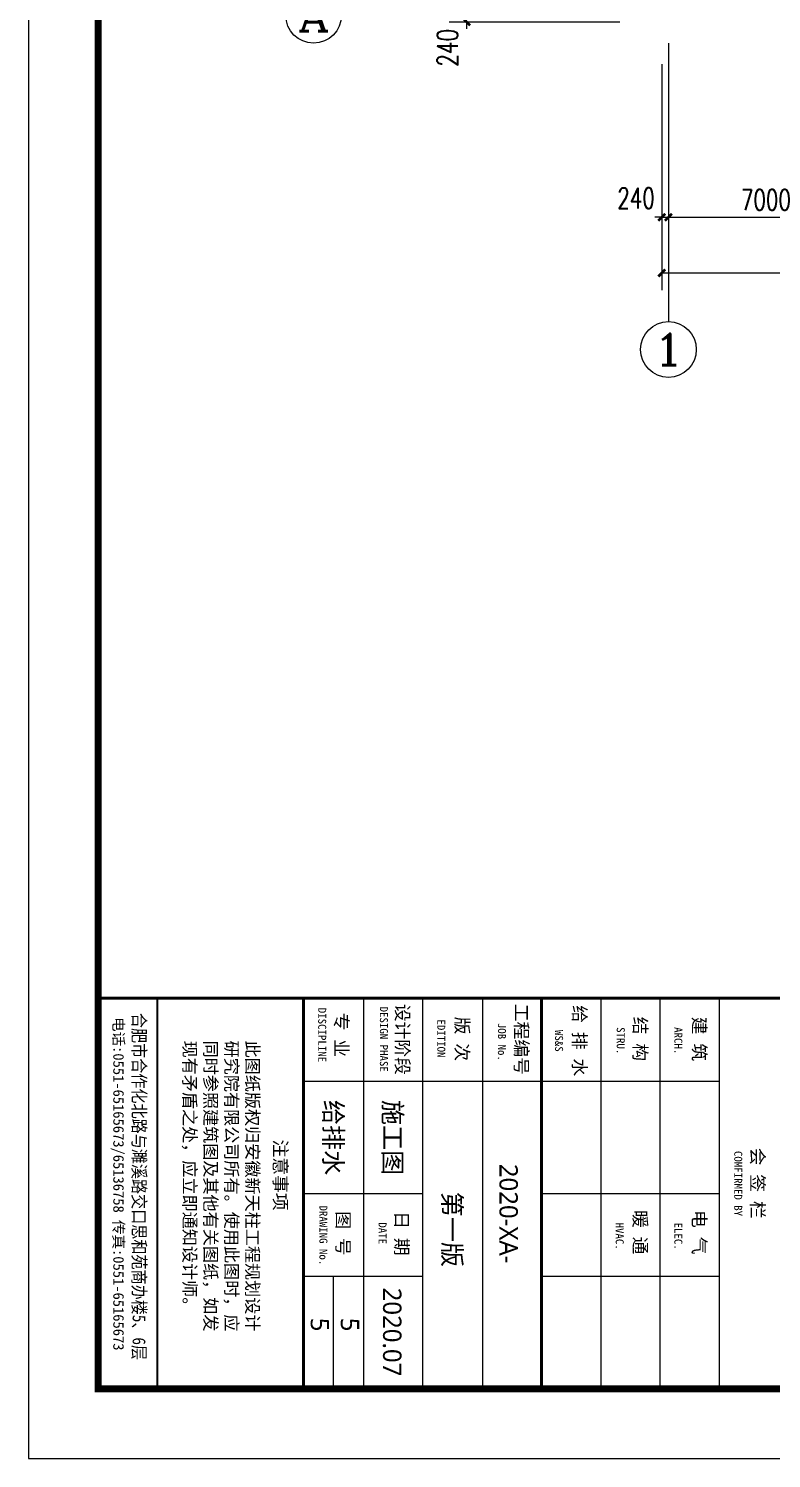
# Model space of a CAD drawing. Extents: x -4407041 to 173436, y -470270 to -29437.
# Drawn here: x 24935 to 51623, y -292187 to -240843 of the extents above; entities that cross this region are included whole.
import ezdxf
from ezdxf.enums import TextEntityAlignment as Align

# ---------------------------------------------------------------- set-up
doc = ezdxf.new("R2010")
doc.units = 0
doc.header["$LTSCALE"] = 1000
doc.header["$MEASUREMENT"] = 0
for name, color, linetype in [('46', 7, 'Continuous'), ('AXIS', 3, 'Continuous'), ('AXIS_TEXT', 7, 'Continuous'), ('PUB_TEXT', 7, 'Continuous'), ('PUB_TITLE', 4, 'Continuous')]:
    doc.layers.add(name, color=color, linetype=linetype)
doc.styles.add('-黑体', font='msyh.ttf', dxfattribs={"width": 0.8})
doc.styles.add('_TCH_AXIS', font='COMPLEX', dxfattribs={"bigfont": 'GBCBIG'})
doc.styles.add('_TCH_DIM_T3', font='SIMPLEX', dxfattribs={"width": 0.705882, "bigfont": 'GBCBIG'})
doc.styles.add('COMPLEX', font='COMPLEX')
doc.styles.add('TQ', font='')
doc.styles.get('TQ').set_extended_font_data('SimSun')
doc.dimstyles.new('_TCH_ARCH&&250', dxfattribs={"dimtxt": 743.75, "dimasz": 250, "dimexe": 625, "dimexo": 750, "dimgap": 250, "dimtad": 1, "dimdec": 0, "dimzin": 0, "dimdsep": 46, "dimtxsty": '_TCH_DIM_T3', "dimblk": 'ARCHTICK', "dimcen": 0.09, "dimclrt": 7, "dimazin": 2, "dimtfac": 1, "dimtdec": 0, "dimtix": 1, "dimtmove": 2, "dimatfit": 3, "dimfxl": 0, "dimtolj": 1, "dimtzin": 0, "dimarcsym": 0})

# ---------------------------------------------------------------- blocks, each defined once
blk = doc.blocks.new('ly')
at = {"layer": 'PUB_TEXT', "insert": (-5884, 1715), "char_height": 212, "width": 5144.75, "attachment_point": 1, "style": 'TQ'}
blk.add_mtext('此图纸版权归安徽新天柱工程规划设计研究院有限公司所有。使用此图时，应同时参照建筑图及其他有关图纸，如发现有矛盾之处，应立即通知设计师。', dxfattribs=at)
blk = doc.blocks.new('_ArchTick')
at = {"color": 0, "linetype": 'ByBlock', "const_width": 0.4}
blk.add_lwpolyline([(-0.5, -0.5), (0.5, 0.5)], dxfattribs=at)
blk = doc.blocks.new('*D103')
at = {"layer": 'AXIS', "color": 0, "lineweight": -2}
for p, q in [((47684, -242116), (47684, -248241)), ((47924, -242116), (47924, -248241)), ((47684, -247616), (47434, -247616)), ((47684, -247616), (47924, -247616)), ((47924, -247616), (48174, -247616))]:
    blk.add_line(p, q, dxfattribs=at)
at = {"layer": 'Defpoints', "color": 0}
for p in [(47684, -241366), (47924, -241366), (47924, -247616)]:
    blk.add_point(p, dxfattribs=at)
at = {"layer": 'AXIS', "color": 0, "lineweight": -2, "xscale": 250, "yscale": 250, "zscale": 250}
blk.add_blockref('_ArchTick', (47684, -247616), dxfattribs=at)
at = {"layer": 'AXIS', "color": 0, "lineweight": -2, "xscale": 250, "yscale": 250, "zscale": 250, "rotation": 180}
blk.add_blockref('_ArchTick', (47924, -247616), dxfattribs=at)
at = {"layer": 'AXIS', "color": 7, "insert": (46759, -246929), "char_height": 743.8, "attachment_point": 5, "style": '_TCH_DIM_T3'}
blk.add_mtext('\\A1;240', dxfattribs=at)
blk = doc.blocks.new('*D104')
at = {"layer": 'AXIS', "color": 0, "lineweight": -2}
for p, q in [((47924, -242116), (47924, -248241)), ((54924, -242116), (54924, -248241)), ((47924, -247616), (54924, -247616))]:
    blk.add_line(p, q, dxfattribs=at)
at = {"layer": 'Defpoints', "color": 0}
for p in [(47924, -241366), (54924, -241366), (54924, -247616)]:
    blk.add_point(p, dxfattribs=at)
at = {"layer": 'AXIS', "color": 0, "lineweight": -2, "xscale": 250, "yscale": 250, "zscale": 250, "rotation": 180}
blk.add_blockref('_ArchTick', (47924, -247616), dxfattribs=at)
at = {"layer": 'AXIS', "color": 0, "lineweight": -2, "xscale": 250, "yscale": 250, "zscale": 250}
blk.add_blockref('_ArchTick', (54924, -247616), dxfattribs=at)
at = {"layer": 'AXIS', "color": 7, "insert": (51424, -246994), "char_height": 743.8, "attachment_point": 5, "style": '_TCH_DIM_T3'}
blk.add_mtext('\\A1;7000', dxfattribs=at)
blk = doc.blocks.new('*D121')
at = {"layer": 'AXIS', "color": 0, "lineweight": -2}
for p, q in [((47684, -242116), (47684, -250241)), ((153664, -242116), (153664, -250241)), ((47684, -249616), (153664, -249616))]:
    blk.add_line(p, q, dxfattribs=at)
at = {"layer": 'Defpoints', "color": 0}
for p in [(47684, -241366), (153664, -241366), (153664, -249616)]:
    blk.add_point(p, dxfattribs=at)
at = {"layer": 'AXIS', "color": 0, "lineweight": -2, "xscale": 250, "yscale": 250, "zscale": 250, "rotation": 180}
blk.add_blockref('_ArchTick', (47684, -249616), dxfattribs=at)
at = {"layer": 'AXIS', "color": 0, "lineweight": -2, "xscale": 250, "yscale": 250, "zscale": 250}
blk.add_blockref('_ArchTick', (153664, -249616), dxfattribs=at)
at = {"layer": 'AXIS', "color": 7, "insert": (100674, -248994), "char_height": 743.8, "attachment_point": 5, "style": '_TCH_DIM_T3'}
blk.add_mtext('\\A1;105980', dxfattribs=at)
blk = doc.blocks.new('*D152')
at = {"layer": 'AXIS', "color": 0, "lineweight": -2}
for p, q in [((40674, -240366), (40674, -240116)), ((46174, -240366), (40049, -240366)), ((46174, -240606), (40049, -240606)), ((40674, -240606), (40674, -240366)), ((40674, -240606), (40674, -240856))]:
    blk.add_line(p, q, dxfattribs=at)
at = {"layer": 'Defpoints', "color": 0}
for p in [(40674, -240366), (46924, -240366), (46924, -240606)]:
    blk.add_point(p, dxfattribs=at)
at = {"layer": 'AXIS', "color": 0, "lineweight": -2, "xscale": 250, "yscale": 250, "zscale": 250}
for p, rotation in [((40674, -240366), 270), ((40674, -240606), 90)]:
    blk.add_blockref('_ArchTick', p, dxfattribs=dict(at, rotation=rotation))
at = {"layer": 'AXIS', "color": 7, "insert": (39986, -241531), "char_height": 743.8, "attachment_point": 5, "rotation": 90, "style": '_TCH_DIM_T3'}
blk.add_mtext('\\A1;240', dxfattribs=at)
blk = doc.blocks.new('_AXISO')
blk.add_circle((0, 0), 0.5)
at = {"layer": 'AXIS_TEXT', "style": 'COMPLEX', "width": 1.041667}
blk.add_attdef('A', text='', height=0.56, dxfattribs=at).set_placement((-0.25, -0.28), (0.25, -0.28), align=Align.FIT)

msp = doc.modelspace()

# ---------------------------------------------------------------- linework, layer by layer
at = {"layer": 'AXIS'}
msp.add_line((47923.8, -241366.2), (47923.8, -251366.2), dxfattribs=at)
at = {"layer": 'PUB_TEXT'}
for p, q in [((27434.9, -289693.2), (27434.9, -287742.2)), ((27435.5, -289686.9), (28654.1, -289686.9))]:
    msp.add_line(p, q, dxfattribs=at)
at = {"layer": 'PUB_TITLE', "lineweight": 40}
for p, q in [((29560.5, -275661.9), (29560.5, -289686.9)), ((43365.4, -275661.9), (43365.4, -289686.9))]:
    msp.add_line(p, q, dxfattribs=at)
at = {"layer": 'PUB_TITLE'}
for p, q in [((36962.8, -275661.9), (36962.8, -289730)), ((39087.8, -275661.9), (39087.8, -289686.9)), ((41240.4, -275661.9), (41240.4, -289686.9)), ((45490.4, -275661.9), (45490.4, -289686.9)), ((47615.4, -275661.9), (47615.4, -289686.9)), ((49740.4, -275661.9), (49740.4, -289686.9)), ((34810.1, -278637.4), (43365.4, -278637.4)), ((43365.4, -278636), (49740.4, -278636)), ((34810.1, -282673.5), (39087.8, -282673.5)), ((43365.4, -282673.5), (49740.4, -282673.5)), ((34810.1, -285648.5), (39087.8, -285648.5)), ((35886.4, -289686.9), (35886.4, -285648.5)), ((43365.4, -285648.5), (49740.4, -285648.5))]:
    msp.add_line(p, q, dxfattribs=at)
msp.add_lwpolyline([(24935.5, -29436.9), (24935.5, -292186.9), (173435.5, -292186.9), (173435.5, -29436.9)], close=True, dxfattribs=at)
at = {"layer": 'PUB_TITLE', "const_width": 250}
msp.add_lwpolyline([(27435.5, -35686.9), (27435.5, -289686.9), (170935.5, -289686.9), (170935.5, -35686.9)], close=True, dxfattribs=at)
at = {"layer": 'PUB_TITLE', "lineweight": 40, "const_width": 106.2, "elevation": -69.6}
for points in [[(170935.5, -275661.9), (27435.5, -275661.9)], [(34810.1, -275661.9), (34810.1, -289618)]]:
    msp.add_lwpolyline(points, dxfattribs=at)
at = {"layer": 'PUB_TITLE', "const_width": 106.2, "elevation": -69.6}
msp.add_lwpolyline([(43365.4, -275661.9), (43365.4, -289686.9)], dxfattribs=at)

# ---------------------------------------------------------------- block references
at = {"layer": 'AXIS'}
ref = msp.add_blockref('_AXISO', (35175.4, -240366.3), dxfattribs=dict(at, xscale=2000, yscale=2000, zscale=2000))
ref.add_attrib('A', 'A', dxfattribs={"layer": 'AXIS_TEXT', "height": 1131.4, "style": '_TCH_AXIS', "width": 1.166667}).set_placement((34609.7, -240932), (35741.1, -240932), align=Align.FIT)
ref = msp.add_blockref('_AXISO', (47923.8, -252366.2), dxfattribs=dict(at, xscale=2000, yscale=2000, zscale=2000))
ref.add_attrib('A', '1', dxfattribs={"layer": 'AXIS_TEXT', "height": 1131.4, "style": '_TCH_AXIS', "width": 2.333333}).set_placement((47358.2, -252931.9), (48489.5, -252931.9), align=Align.FIT)
at = {"layer": 'PUB_TEXT', "xscale": 2.124999999068677, "yscale": 2.125000000232831, "zscale": 2.125000000000004, "rotation": 270}
msp.add_blockref('ly', (29560.5, -289686.9, -69.6), dxfattribs=at)

# ---------------------------------------------------------------- texts
at = {"layer": '46', "linetype": 'Continuous', "style": '-黑体'}
for s, height, p in [('给排水', 660.81, (35553.8, -279313.6, -69.6)), ('施工图', 660.81, (37685.1, -279313.6, -69.6)), ('2020-XA-', 660.81, (41852.2, -281607.9, -69.6)), ('第一版', 660.81, (39821.3, -282609.3, -69.6)), ('2020.07', 660.81, (37670.2, -286055, -69.6)), ('5', 660.8, (35072.5, -287134.1, -69.6)), ('5', 660.8, (36153.5, -287134.1, -69.6))]:
    msp.add_text(s, height=height, rotation=270, dxfattribs=at).set_placement(p)
at = {"layer": 'PUB_TEXT', "style": 'TQ', "width": 0.85}
msp.add_text('合肥市合作化北路与濉溪路交口思和苑商办楼5、6层 ', height=467.5, rotation=270, dxfattribs=at).set_placement((28674.5, -276190.6, -139.1))
at = {"layer": 'PUB_TEXT', "style": 'TQ'}
for s, height, p in [('     DISCIPLINE', 286.875, (35340.8, -275030.5, -69.6)), ('  专 业', 467.5, (35942.5, -275545.2, -69.6)), ('     DESIGN PHASE', 286.875, (37557, -274986.2, -69.6)), (' 设计阶段', 467.5, (38134.1, -275545.2, -69.6)), (' 工程编号', 467.5, (42409.1, -275545.2, -69.6)), ('电话:0551-65165673/65136758 传真:0551-65165673', 382.5, (27979, -276337.7, -139.1)), ('     EDITION', 286.875, (39618.8, -275448.2, -69.6)), ('  版 次', 467.5, (40278.7, -275690.2, -69.6)), ('      JOB No.', 286.875, (41797.5, -275374, -69.6)), ('注意事项', 467.5, (33750.7, -280736.1, -69.6)), ('     DRAWING No.', 286.875, (35384.1, -282129.3, -69.6)), ('图 号', 467.5, (36002.8, -283311, -69.6)), ('         DATE', 286.875, (37509.7, -281954.2, -69.6)), ('日 期', 467.5, (38107.7, -283311, -69.6))]:
    msp.add_text(s, height=height, rotation=270, dxfattribs=at).set_placement(p)
at = {"layer": 'PUB_TEXT', "attachment_point": 1, "rotation": 270, "style": 'TQ'}
for s, insert, char_height, width in [('给 排 水', (44963.1, -275913.4, -69.6), 467.5, 5559), ('   STRU.', (46353.7, -276115, -69.6), 286.87, 5998.875), ('结 构', (47141.8, -276325.9, -69.6), 467.5, 5015), ('   ARCH.', (48422.9, -276115, -69.6), 286.87, 5998.875), ('建 筑', (49266.8, -276325.9, -69.6), 467.5, 5015), ('   WS&S', (44137.8, -276216.4, -69.6), 286.87, 6103), ('COMFIRMED BY', (50573.7, -281145.1, -69.6), 286.875, 5998.875), ('会 签 栏', (51361.8, -281028.2, -69.6), 467.5, 5559), ('暖 通', (47141.8, -283269.6, -69.6), 467.5, 5015), ('电 气', (49266.8, -283269.6, -69.6), 467.5, 5015), ('   HVAC.', (46316.5, -283133.2, -69.6), 286.87, 5998.875), ('   ELEC.', (48422.9, -283133.2, -69.6), 286.87, 5998.875)]:
    msp.add_mtext(s, dxfattribs=dict(at, insert=insert, char_height=char_height, width=width))

# ---------------------------------------------------------------- dimensions: what is measured, and where the dimension line sits
at = {"layer": 'AXIS'}
for base, p1, p2, angle, picture, middle in [((40673.8, -240366.2), (46923.8, -240606.2), (46923.8, -240366.2), 90, '*D152', (39986.3, -241531.2)), ((47923.8, -247616.2), (47683.8, -241366.2), (47923.8, -241366.2), 0, '*D103', (46758.8, -246928.7))]:
    dim = msp.add_linear_dim(base=base, p1=p1, p2=p2, angle=angle, dimstyle='_TCH_ARCH&&250', dxfattribs=at)
    dim.commit()
    dim.dimension.update_dxf_attribs({"geometry": picture, "text_midpoint": middle, "dimtype": 129})
for p1, p2, distance, picture, middle in [((47683.8, -241366.2), (153663.8, -241366.2), -8250, '*D121', (100673.8, -248994.3)), ((47923.8, -241366.2), (54923.8, -241366.2), -6250, '*D104', (51423.8, -246994.3))]:
    dim = msp.add_aligned_dim(p1=p1, p2=p2, distance=distance, dimstyle='_TCH_ARCH&&250', dxfattribs=at)
    dim.commit()
    dim.dimension.update_dxf_attribs({"geometry": picture, "text_midpoint": middle})

doc.saveas('drawing.dxf')
